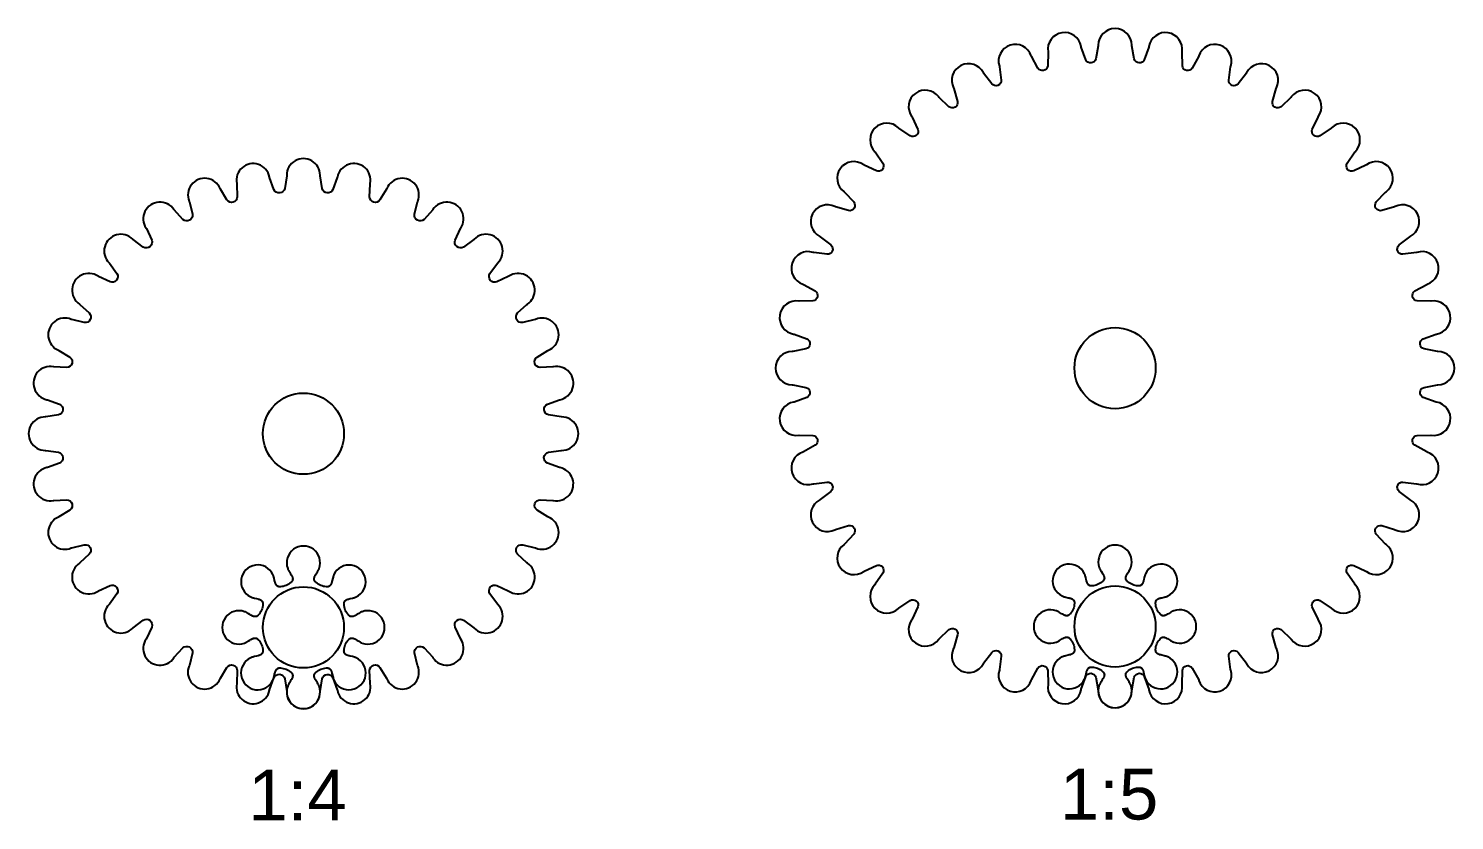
# Model space of a CAD drawing. Extents: x -10 to 1633, y -307 to 264.
# Drawn here: x 200.9 to 341.5, y -5.3 to 72.8 of the extents above; entities that cross this region are included whole.
import ezdxf

# ---------------------------------------------------------------- set-up
doc = ezdxf.new("R2010")
doc.units = 0
doc.layers.add('CNC_FRIENDLY_GEAR_COLLECTI', color=7, linetype='CONTINUOUS')
doc.styles.add('ARIAL_NORMAL', font='txt')

msp = doc.modelspace()

# ---------------------------------------------------------------- linework, layer by layer
at = {"layer": 'CNC_FRIENDLY_GEAR_COLLECTI'}
for points in [[(278.22, 45.96), (276.89, 45.92), (276.84, 45.93, 0.995663), (276.33, 42.67), (276.37, 42.66), (277.63, 42.21, -0.71277), (277.55, 41.22), (276.24, 40.97), (276.19, 40.97, 0.995663), (276.19, 37.67), (276.24, 37.66), (277.55, 37.42, -0.71277), (277.63, 36.43), (276.37, 35.98), (276.33, 35.97, 0.995663), (276.84, 32.71), (276.89, 32.71), (278.22, 32.68, -0.71277), (278.46, 31.71), (277.29, 31.07), (277.24, 31.05, 0.995663), (278.26, 27.91), (278.31, 27.92), (279.63, 28.09, -0.71277), (280.01, 27.17), (278.96, 26.36), (278.91, 26.33, 0.995663), (280.41, 23.39), (280.46, 23.41), (281.74, 23.79, -0.71277), (282.26, 22.94), (281.34, 21.97), (281.3, 21.94, 0.995663), (283.24, 19.27), (283.29, 19.3), (284.49, 19.87, -0.71277), (285.14, 19.11), (284.38, 18.01), (284.35, 17.97, 0.995663), (286.68, 15.64), (286.72, 15.67), (287.82, 16.42, -0.71277), (288.58, 15.78), (288.01, 14.57), (287.98, 14.53, 0.995663), (290.65, 12.59), (290.68, 12.63), (291.65, 13.55, -0.71277), (292.5, 13.02), (292.12, 11.75), (292.11, 11.7, 0.995663), (295.05, 10.2), (295.07, 10.24), (295.88, 11.3, -0.71277), (296.81, 10.92), (296.63, 9.6), (296.62, 9.55, 0.995663), (299.76, 8.53), (299.78, 8.58), (300.42, 9.75, -0.71277), (301.39, 9.51), (301.42, 8.18), (301.42, 8.13, 0.995663), (304.68, 7.61), (304.69, 7.66), (305.14, 8.92, -0.71277), (306.13, 8.84), (306.38, 7.53), (306.38, 7.48, 0.995663), (309.68, 7.48), (309.68, 7.53), (309.93, 8.84, -0.71277), (310.92, 8.92), (311.37, 7.66), (311.38, 7.61, 0.995663), (314.64, 8.13), (314.64, 8.18), (314.67, 9.51, -0.71277), (315.64, 9.75), (316.28, 8.58), (316.3, 8.53, 0.995663), (319.44, 9.55), (319.43, 9.6), (319.25, 10.92, -0.71277), (320.18, 11.3), (320.99, 10.24), (321.01, 10.2, 0.995663), (323.95, 11.7), (323.94, 11.75), (323.56, 13.02, -0.71277), (324.41, 13.55), (325.38, 12.63), (325.41, 12.59, 0.995663), (328.08, 14.53), (328.05, 14.57), (327.48, 15.78, -0.71277), (328.24, 16.42), (329.34, 15.67), (329.38, 15.64, 0.995663), (331.71, 17.97), (331.68, 18.01), (330.92, 19.11, -0.71277), (331.57, 19.87), (332.77, 19.3), (332.82, 19.27, 0.995663), (334.76, 21.94), (334.72, 21.97), (333.8, 22.94, -0.71277), (334.33, 23.79), (335.6, 23.41), (335.65, 23.39, 0.995663), (337.15, 26.33), (337.1, 26.36), (336.05, 27.17, -0.71277), (336.43, 28.09), (337.75, 27.92), (337.8, 27.91, 0.995663), (338.82, 31.05), (338.77, 31.07), (337.6, 31.71, -0.71277), (337.84, 32.68), (339.17, 32.71), (339.22, 32.71, 0.995663), (339.73, 35.97), (339.69, 35.98), (338.43, 36.43, -0.71277), (338.51, 37.42), (339.82, 37.66), (339.87, 37.67, 0.995663), (339.87, 40.97), (339.82, 40.97), (338.51, 41.22, -0.71277), (338.43, 42.21), (339.69, 42.66), (339.73, 42.67, 0.995663), (339.22, 45.93), (339.17, 45.92), (337.84, 45.96, -0.71277), (337.6, 46.93), (338.77, 47.57), (338.82, 47.59, 0.995663), (337.8, 50.73), (337.75, 50.71), (336.43, 50.54, -0.71277), (336.05, 51.46), (337.1, 52.28), (337.15, 52.3, 0.995663), (335.65, 55.24), (335.6, 55.22), (334.33, 54.85, -0.71277), (333.8, 55.7), (334.72, 56.66), (334.76, 56.7, 0.995663), (332.82, 59.37), (332.77, 59.34), (331.57, 58.77, -0.71277), (330.92, 59.53), (331.68, 60.63), (331.71, 60.66, 0.995663), (329.38, 63), (329.34, 62.97), (328.24, 62.21, -0.71277), (327.48, 62.86), (328.05, 64.06), (328.08, 64.11, 0.995663), (325.41, 66.05), (325.38, 66.01), (324.41, 65.09, -0.71277), (323.56, 65.61), (323.94, 66.89), (323.95, 66.94, 0.995663), (321.01, 68.44), (320.99, 68.39), (320.18, 67.34, -0.71277), (319.25, 67.72), (319.43, 69.04), (319.44, 69.09, 0.995663), (316.3, 70.11), (316.28, 70.06), (315.64, 68.89, -0.71277), (314.67, 69.12), (314.64, 70.46), (314.64, 70.51, 0.995663), (311.38, 71.02), (311.37, 70.97), (310.92, 69.72, -0.71277), (309.93, 69.8), (309.68, 71.11), (309.68, 71.16, 0.995663), (306.38, 71.16), (306.38, 71.11), (306.13, 69.8, -0.71277), (305.14, 69.72), (304.69, 70.97), (304.68, 71.02, 0.995663), (301.42, 70.51), (301.42, 70.46), (301.39, 69.12, -0.71277), (300.42, 68.89), (299.78, 70.06), (299.76, 70.11, 0.995663), (296.62, 69.09), (296.63, 69.04), (296.81, 67.72, -0.71277), (295.88, 67.34), (295.07, 68.39), (295.05, 68.44, 0.995663), (292.11, 66.94), (292.12, 66.89), (292.5, 65.61, -0.71277), (291.65, 65.09), (290.68, 66.01), (290.65, 66.05, 0.995663), (287.98, 64.11), (288.01, 64.06), (288.58, 62.86, -0.71277), (287.82, 62.21), (286.72, 62.97), (286.68, 63, 0.995663), (284.35, 60.66), (284.38, 60.63), (285.14, 59.53, -0.71277), (284.49, 58.77), (283.29, 59.34), (283.24, 59.37, 0.995663), (281.3, 56.7), (281.34, 56.66), (282.26, 55.7, -0.71277), (281.74, 54.85), (280.46, 55.22), (280.41, 55.24, 0.995663), (278.91, 52.3), (278.96, 52.28), (280.01, 51.46, -0.71277), (279.63, 50.54), (278.31, 50.71), (278.26, 50.73, 0.995663), (277.24, 47.59), (277.29, 47.57), (278.46, 46.93, -0.71277)], [(205.89, 20.09, 1.000096), (207.73, 17.34), (207.77, 17.37), (208.91, 17.9, -0.731426), (209.59, 17.07), (208.84, 16.06), (208.81, 16.02, 1.000096), (211.14, 13.69), (211.18, 13.72), (212.19, 14.47, -0.731426), (213.02, 13.79), (212.49, 12.65), (212.46, 12.61, 1.000096), (215.21, 10.77), (215.24, 10.81), (216.09, 11.74, -0.731426), (217.03, 11.24), (216.73, 10.02), (216.71, 9.97, 1.000096), (219.76, 8.7), (219.79, 8.75), (220.44, 9.82, -0.731426), (221.46, 9.51), (221.4, 8.26), (221.4, 8.21, 1.000096), (224.63, 7.56), (224.65, 7.62), (225.07, 8.8, -0.731426), (226.14, 8.69), (226.33, 7.45), (226.33, 7.4, 1.000096), (229.63, 7.4), (229.64, 7.45), (229.83, 8.69, -0.731426), (230.89, 8.8), (231.32, 7.62), (231.33, 7.56, 1.000096), (234.57, 8.21), (234.56, 8.26), (234.51, 9.51, -0.731426), (235.53, 9.82), (236.18, 8.75), (236.2, 8.7, 1.000096), (239.25, 9.97), (239.23, 10.02), (238.94, 11.24, -0.731426), (239.88, 11.74), (240.73, 10.81), (240.76, 10.77, 1.000096), (243.5, 12.61), (243.47, 12.65), (242.94, 13.79, -0.731426), (243.77, 14.47), (244.78, 13.72), (244.82, 13.69, 1.000096), (247.16, 16.02), (247.12, 16.06), (246.38, 17.07, -0.731426), (247.06, 17.9), (248.19, 17.37), (248.24, 17.34, 1.000096), (250.07, 20.09), (250.03, 20.12), (249.1, 20.97, -0.731426), (249.61, 21.91), (250.83, 21.61), (250.88, 21.59, 1.000096), (252.14, 24.64), (252.09, 24.67), (251.02, 25.32, -0.731426), (251.33, 26.34), (252.58, 26.28), (252.64, 26.28, 1.000096), (253.28, 29.51), (253.23, 29.53), (252.05, 29.95, -0.731426), (252.15, 31.02), (253.39, 31.21), (253.45, 31.21, 1.000096), (253.45, 34.51), (253.39, 34.52), (252.15, 34.71, -0.731426), (252.05, 35.77), (253.23, 36.2), (253.28, 36.21, 1.000096), (252.64, 39.45), (252.58, 39.44), (251.33, 39.39, -0.731426), (251.02, 40.41), (252.09, 41.06), (252.14, 41.08, 1.000096), (250.88, 44.13), (250.83, 44.11), (249.61, 43.82, -0.731426), (249.1, 44.76), (250.03, 45.6), (250.07, 45.64, 1.000096), (248.24, 48.38), (248.19, 48.35), (247.06, 47.82, -0.731426), (246.38, 48.65), (247.12, 49.66), (247.16, 49.7, 1.000096), (244.82, 52.03), (244.78, 52), (243.77, 51.26, -0.731426), (242.94, 51.94), (243.47, 53.07), (243.5, 53.12, 1.000096), (240.76, 54.95), (240.73, 54.91), (239.88, 53.98, -0.731426), (238.94, 54.49), (239.23, 55.71), (239.25, 55.76, 1.000096), (236.2, 57.02), (236.18, 56.97), (235.53, 55.9, -0.731426), (234.51, 56.21), (234.56, 57.46), (234.57, 57.52, 1.000096), (231.33, 58.16), (231.32, 58.11), (230.89, 56.93, -0.731426), (229.83, 57.03), (229.64, 58.27), (229.63, 58.33, 1.000096), (226.33, 58.33), (226.33, 58.27), (226.14, 57.03, -0.731426), (225.07, 56.93), (224.65, 58.11), (224.63, 58.16, 1.000096), (221.4, 57.52), (221.4, 57.46), (221.46, 56.21, -0.731426), (220.44, 55.9), (219.79, 56.97), (219.76, 57.02, 1.000096), (216.71, 55.76), (216.73, 55.71), (217.03, 54.49, -0.731426), (216.09, 53.98), (215.24, 54.91), (215.21, 54.95, 1.000096), (212.46, 53.12), (212.49, 53.07), (213.02, 51.94, -0.731426), (212.19, 51.26), (211.18, 52), (211.14, 52.03, 1.000096), (208.81, 49.7), (208.84, 49.66), (209.59, 48.65, -0.731426), (208.91, 47.82), (207.77, 48.35), (207.73, 48.38, 1.000096), (205.89, 45.64), (205.94, 45.6), (206.86, 44.76, -0.731426), (206.36, 43.82), (205.14, 44.11), (205.09, 44.13, 1.000096), (203.82, 41.08), (203.87, 41.06), (204.95, 40.41, -0.731426), (204.63, 39.39), (203.38, 39.44), (203.33, 39.45, 1.000096), (202.69, 36.21), (202.74, 36.2), (203.92, 35.77, -0.731426), (203.81, 34.71), (202.57, 34.52), (202.52, 34.51, 1.000096), (202.52, 31.21), (202.57, 31.21), (203.81, 31.02, -0.731426), (203.92, 29.95), (202.74, 29.53), (202.69, 29.51, 1.000096), (203.33, 26.28), (203.38, 26.28), (204.63, 26.34, -0.731426), (204.95, 25.32), (203.87, 24.67), (203.82, 24.64, 1.000096), (205.09, 21.59), (205.14, 21.61), (206.36, 21.91, -0.731426), (206.86, 20.97), (205.94, 20.12)], [(226.43, 7.96, 1.428148), (229.53, 7.96), (229.52, 8), (229.5, 8.04), (229.48, 8.08), (229.46, 8.13), (229.44, 8.17), (229.41, 8.21), (229.36, 8.3), (229.24, 8.49), (229.18, 8.59), (229.15, 8.63), (229.13, 8.68), (229.12, 8.71), (229.11, 8.73), (229.09, 8.76), (229.08, 8.78), (229.08, 8.8), (229.07, 8.83), (229.06, 8.85), (229.06, 8.86), (229.05, 8.87), (229.05, 8.88), (229.05, 8.9), (229.05, 8.91), (229.04, 8.92), (229.04, 8.93), (229.04, 8.94), (229.04, 8.95), (229.04, 8.96), (229.04, 8.97), (229.04, 8.98), (229.04, 9), (229.04, 9.01), (229.04, 9.02), (229.04, 9.03), (229.04, 9.04), (229.04, 9.05), (229.04, 9.06), (229.04, 9.07), (229.04, 9.08), (229.05, 9.09), (229.05, 9.1), (229.05, 9.11), (229.05, 9.12), (229.06, 9.13), (229.06, 9.14), (229.07, 9.15), (229.07, 9.16), (229.07, 9.16), (229.08, 9.17), (229.08, 9.18), (229.09, 9.19), (229.1, 9.2), (229.1, 9.21), (229.11, 9.22), (229.11, 9.23), (229.12, 9.23), (229.13, 9.24), (229.13, 9.25), (229.15, 9.27), (229.16, 9.28), (229.18, 9.3), (229.19, 9.31), (229.21, 9.33, -0.176327), (230.25, 9.76), (230.27, 9.76), (230.3, 9.76), (230.32, 9.76), (230.34, 9.76), (230.36, 9.76), (230.37, 9.76), (230.38, 9.76), (230.39, 9.76), (230.4, 9.75), (230.41, 9.75), (230.42, 9.75), (230.43, 9.75), (230.44, 9.74), (230.45, 9.74), (230.46, 9.74), (230.47, 9.74), (230.48, 9.73), (230.49, 9.73), (230.5, 9.72), (230.51, 9.72), (230.52, 9.72), (230.53, 9.71), (230.54, 9.71), (230.54, 9.7), (230.55, 9.69), (230.56, 9.69), (230.57, 9.68), (230.58, 9.68), (230.59, 9.67), (230.59, 9.66), (230.6, 9.65), (230.61, 9.65), (230.62, 9.64), (230.62, 9.63), (230.63, 9.62), (230.64, 9.61), (230.64, 9.61), (230.65, 9.6), (230.66, 9.59), (230.66, 9.58), (230.67, 9.57), (230.68, 9.56), (230.68, 9.55), (230.69, 9.54), (230.69, 9.53), (230.71, 9.51), (230.72, 9.48), (230.73, 9.46), (230.74, 9.44), (230.75, 9.41), (230.76, 9.39), (230.76, 9.36), (230.78, 9.31), (230.8, 9.25), (230.82, 9.14), (230.87, 8.93), (230.9, 8.83), (230.91, 8.78), (230.92, 8.73), (230.94, 8.69), (230.95, 8.65), (230.97, 8.6), (230.99, 8.56, 1.428148), (233.18, 10.76), (233.14, 10.78), (233.1, 10.79), (233.06, 10.81), (233.01, 10.82), (232.97, 10.84), (232.92, 10.85), (232.82, 10.88), (232.6, 10.92), (232.49, 10.95), (232.44, 10.97), (232.39, 10.98), (232.36, 10.99), (232.34, 11), (232.31, 11.01), (232.29, 11.02), (232.26, 11.03), (232.24, 11.04), (232.22, 11.05), (232.21, 11.06), (232.2, 11.06), (232.19, 11.07), (232.18, 11.07), (232.17, 11.08), (232.16, 11.09), (232.15, 11.09), (232.14, 11.1), (232.13, 11.11), (232.12, 11.12), (232.11, 11.12), (232.11, 11.13), (232.1, 11.14), (232.09, 11.14), (232.08, 11.15), (232.08, 11.16), (232.07, 11.17), (232.06, 11.18), (232.06, 11.18), (232.05, 11.19), (232.05, 11.2), (232.04, 11.21), (232.04, 11.22), (232.03, 11.23), (232.03, 11.24), (232.02, 11.25), (232.02, 11.26), (232.01, 11.26), (232.01, 11.27), (232.01, 11.28), (232, 11.29), (232, 11.3), (232, 11.31), (232, 11.32), (231.99, 11.33), (231.99, 11.34), (231.99, 11.35), (231.99, 11.36), (231.99, 11.38), (231.99, 11.39), (231.99, 11.41), (231.98, 11.43), (231.98, 11.45), (231.99, 11.47), (231.99, 11.49, -0.176327), (232.42, 12.54), (232.43, 12.55), (232.45, 12.57), (232.46, 12.58), (232.48, 12.6), (232.5, 12.61), (232.5, 12.62), (232.51, 12.63), (232.52, 12.63), (232.53, 12.64), (232.54, 12.64), (232.55, 12.65), (232.55, 12.66), (232.56, 12.66), (232.57, 12.67), (232.58, 12.67), (232.59, 12.68), (232.6, 12.68), (232.61, 12.68), (232.62, 12.69), (232.63, 12.69), (232.64, 12.69), (232.65, 12.7), (232.66, 12.7), (232.67, 12.7), (232.68, 12.7), (232.69, 12.71), (232.7, 12.71), (232.71, 12.71), (232.72, 12.71), (232.73, 12.71), (232.74, 12.71), (232.75, 12.71), (232.76, 12.71), (232.77, 12.71), (232.78, 12.71), (232.79, 12.71), (232.8, 12.71), (232.82, 12.7), (232.83, 12.7), (232.84, 12.7), (232.85, 12.7), (232.86, 12.7), (232.87, 12.69), (232.88, 12.69), (232.9, 12.69), (232.92, 12.68), (232.94, 12.67), (232.97, 12.66), (232.99, 12.65), (233.01, 12.64), (233.04, 12.63), (233.06, 12.62), (233.11, 12.59), (233.16, 12.56), (233.26, 12.5), (233.44, 12.39), (233.53, 12.33), (233.58, 12.31), (233.62, 12.29), (233.66, 12.26), (233.7, 12.25), (233.74, 12.23), (233.78, 12.21, 1.428148), (233.78, 15.31), (233.74, 15.3), (233.7, 15.28), (233.66, 15.26), (233.62, 15.24), (233.58, 15.22), (233.53, 15.19), (233.44, 15.14), (233.26, 15.02), (233.16, 14.96), (233.11, 14.94), (233.06, 14.91), (233.04, 14.9), (233.01, 14.89), (232.99, 14.88), (232.97, 14.87), (232.94, 14.86), (232.92, 14.85), (232.9, 14.84), (232.88, 14.84), (232.87, 14.83), (232.86, 14.83), (232.85, 14.83), (232.84, 14.83), (232.83, 14.82), (232.82, 14.82), (232.8, 14.82), (232.79, 14.82), (232.78, 14.82), (232.77, 14.82), (232.76, 14.82), (232.75, 14.82), (232.74, 14.82), (232.73, 14.82), (232.72, 14.82), (232.71, 14.82), (232.7, 14.82), (232.69, 14.82), (232.68, 14.82), (232.67, 14.82), (232.66, 14.83), (232.65, 14.83), (232.64, 14.83), (232.63, 14.84), (232.62, 14.84), (232.61, 14.84), (232.6, 14.85), (232.59, 14.85), (232.58, 14.86), (232.57, 14.86), (232.56, 14.87), (232.55, 14.87), (232.55, 14.88), (232.54, 14.88), (232.53, 14.89), (232.52, 14.89), (232.51, 14.9), (232.5, 14.91), (232.5, 14.91), (232.48, 14.93), (232.46, 14.94), (232.45, 14.96), (232.43, 14.97), (232.42, 14.99, -0.176327), (231.99, 16.03), (231.99, 16.05), (231.98, 16.08), (231.98, 16.1), (231.99, 16.12), (231.99, 16.14), (231.99, 16.15), (231.99, 16.16), (231.99, 16.17), (231.99, 16.18), (231.99, 16.19), (232, 16.2), (232, 16.21), (232, 16.22), (232, 16.23), (232.01, 16.24), (232.01, 16.25), (232.01, 16.26), (232.02, 16.27), (232.02, 16.28), (232.03, 16.29), (232.03, 16.3), (232.04, 16.31), (232.04, 16.32), (232.05, 16.33), (232.05, 16.33), (232.06, 16.34), (232.06, 16.35), (232.07, 16.36), (232.08, 16.37), (232.08, 16.37), (232.09, 16.38), (232.1, 16.39), (232.11, 16.4), (232.11, 16.4), (232.12, 16.41), (232.13, 16.42), (232.14, 16.43), (232.15, 16.43), (232.16, 16.44), (232.17, 16.45), (232.18, 16.45), (232.19, 16.46), (232.2, 16.46), (232.21, 16.47), (232.22, 16.48), (232.24, 16.49), (232.26, 16.5), (232.29, 16.51), (232.31, 16.52), (232.34, 16.53), (232.36, 16.54), (232.39, 16.55), (232.44, 16.56), (232.49, 16.58), (232.6, 16.6), (232.82, 16.65), (232.92, 16.68), (232.97, 16.69), (233.01, 16.7), (233.06, 16.72), (233.1, 16.73), (233.14, 16.75), (233.18, 16.77, 1.428148), (230.99, 18.96), (230.97, 18.92), (230.95, 18.88), (230.94, 18.84), (230.92, 18.79), (230.91, 18.75), (230.9, 18.7), (230.87, 18.6), (230.82, 18.38), (230.8, 18.27), (230.78, 18.22), (230.76, 18.17), (230.76, 18.14), (230.75, 18.12), (230.74, 18.09), (230.73, 18.07), (230.72, 18.04), (230.71, 18.02), (230.69, 18), (230.69, 17.99), (230.68, 17.98), (230.68, 17.97), (230.67, 17.96), (230.66, 17.95), (230.66, 17.94), (230.65, 17.93), (230.64, 17.92), (230.64, 17.91), (230.63, 17.9), (230.62, 17.9), (230.62, 17.89), (230.61, 17.88), (230.6, 17.87), (230.59, 17.86), (230.59, 17.86), (230.58, 17.85), (230.57, 17.84), (230.56, 17.84), (230.55, 17.83), (230.54, 17.83), (230.54, 17.82), (230.53, 17.82), (230.52, 17.81), (230.51, 17.81), (230.5, 17.8), (230.49, 17.8), (230.48, 17.79), (230.47, 17.79), (230.46, 17.79), (230.45, 17.78), (230.44, 17.78), (230.43, 17.78), (230.42, 17.78), (230.41, 17.77), (230.4, 17.77), (230.39, 17.77), (230.38, 17.77), (230.37, 17.77), (230.36, 17.77), (230.34, 17.77), (230.32, 17.77), (230.3, 17.77), (230.27, 17.77), (230.25, 17.77, -0.176327), (229.21, 18.2), (229.19, 18.21), (229.18, 18.23), (229.16, 18.24), (229.15, 18.26), (229.13, 18.28), (229.13, 18.28), (229.12, 18.29), (229.11, 18.3), (229.11, 18.31), (229.1, 18.32), (229.1, 18.33), (229.09, 18.34), (229.08, 18.34), (229.08, 18.35), (229.07, 18.36), (229.07, 18.37), (229.07, 18.38), (229.06, 18.39), (229.06, 18.4), (229.05, 18.41), (229.05, 18.42), (229.05, 18.43), (229.05, 18.44), (229.04, 18.45), (229.04, 18.46), (229.04, 18.47), (229.04, 18.48), (229.04, 18.49), (229.04, 18.5), (229.04, 18.51), (229.04, 18.52), (229.04, 18.53), (229.04, 18.54), (229.04, 18.55), (229.04, 18.56), (229.04, 18.57), (229.04, 18.59), (229.04, 18.6), (229.04, 18.61), (229.05, 18.62), (229.05, 18.63), (229.05, 18.64), (229.05, 18.65), (229.06, 18.67), (229.06, 18.68), (229.07, 18.7), (229.08, 18.72), (229.08, 18.75), (229.09, 18.77), (229.11, 18.8), (229.12, 18.82), (229.13, 18.84), (229.15, 18.89), (229.18, 18.94), (229.24, 19.04), (229.36, 19.23), (229.41, 19.31), (229.44, 19.36), (229.46, 19.4), (229.48, 19.44), (229.5, 19.48), (229.52, 19.52), (229.53, 19.57, 1.428148), (226.43, 19.57), (226.45, 19.52), (226.46, 19.48), (226.48, 19.44), (226.5, 19.4), (226.53, 19.36), (226.55, 19.31), (226.6, 19.23), (226.72, 19.04), (226.78, 18.94), (226.81, 18.89), (226.84, 18.84), (226.85, 18.82), (226.86, 18.8), (226.87, 18.77), (226.88, 18.75), (226.89, 18.72), (226.9, 18.7), (226.9, 18.68), (226.91, 18.67), (226.91, 18.65), (226.91, 18.64), (226.92, 18.63), (226.92, 18.62), (226.92, 18.61), (226.92, 18.6), (226.93, 18.59), (226.93, 18.57), (226.93, 18.56), (226.93, 18.55), (226.93, 18.54), (226.93, 18.53), (226.93, 18.52), (226.93, 18.51), (226.93, 18.5), (226.93, 18.49), (226.93, 18.48), (226.92, 18.47), (226.92, 18.46), (226.92, 18.45), (226.92, 18.44), (226.92, 18.43), (226.91, 18.42), (226.91, 18.41), (226.91, 18.4), (226.9, 18.39), (226.9, 18.38), (226.89, 18.37), (226.89, 18.36), (226.89, 18.35), (226.88, 18.34), (226.88, 18.34), (226.87, 18.33), (226.86, 18.32), (226.86, 18.31), (226.85, 18.3), (226.85, 18.29), (226.84, 18.28), (226.83, 18.28), (226.82, 18.26), (226.8, 18.24), (226.79, 18.23), (226.77, 18.21), (226.76, 18.2, -0.176327), (225.71, 17.77), (225.69, 17.77), (225.67, 17.77), (225.65, 17.77), (225.63, 17.77), (225.6, 17.77), (225.59, 17.77), (225.58, 17.77), (225.57, 17.77), (225.56, 17.77), (225.55, 17.77), (225.54, 17.78), (225.53, 17.78), (225.52, 17.78), (225.51, 17.78), (225.5, 17.79), (225.49, 17.79), (225.48, 17.79), (225.47, 17.8), (225.46, 17.8), (225.46, 17.81), (225.45, 17.81), (225.44, 17.82), (225.43, 17.82), (225.42, 17.83), (225.41, 17.83), (225.4, 17.84), (225.4, 17.84), (225.39, 17.85), (225.38, 17.86), (225.37, 17.86), (225.36, 17.87), (225.36, 17.88), (225.35, 17.89), (225.34, 17.9), (225.33, 17.9), (225.33, 17.91), (225.32, 17.92), (225.31, 17.93), (225.31, 17.94), (225.3, 17.95), (225.29, 17.96), (225.29, 17.97), (225.28, 17.98), (225.28, 17.99), (225.27, 18), (225.26, 18.02), (225.25, 18.04), (225.24, 18.07), (225.23, 18.09), (225.22, 18.12), (225.21, 18.14), (225.2, 18.17), (225.18, 18.22), (225.17, 18.27), (225.14, 18.38), (225.09, 18.6), (225.07, 18.7), (225.06, 18.75), (225.04, 18.79), (225.03, 18.84), (225.01, 18.88), (224.99, 18.92), (224.98, 18.96, 1.428148), (222.78, 16.77), (222.82, 16.75), (222.86, 16.73), (222.91, 16.72), (222.95, 16.7), (223, 16.69), (223.05, 16.68), (223.15, 16.65), (223.36, 16.6), (223.47, 16.58), (223.53, 16.56), (223.58, 16.55), (223.6, 16.54), (223.63, 16.53), (223.65, 16.52), (223.68, 16.51), (223.7, 16.5), (223.72, 16.49), (223.75, 16.48), (223.76, 16.47), (223.77, 16.46), (223.78, 16.46), (223.79, 16.45), (223.8, 16.45), (223.81, 16.44), (223.82, 16.43), (223.82, 16.43), (223.83, 16.42), (223.84, 16.41), (223.85, 16.4), (223.86, 16.4), (223.87, 16.39), (223.87, 16.38), (223.88, 16.37), (223.89, 16.37), (223.89, 16.36), (223.9, 16.35), (223.91, 16.34), (223.91, 16.33), (223.92, 16.33), (223.92, 16.32), (223.93, 16.31), (223.93, 16.3), (223.94, 16.29), (223.94, 16.28), (223.95, 16.27), (223.95, 16.26), (223.95, 16.25), (223.96, 16.24), (223.96, 16.23), (223.96, 16.22), (223.97, 16.21), (223.97, 16.2), (223.97, 16.19), (223.97, 16.18), (223.97, 16.17), (223.98, 16.16), (223.98, 16.15), (223.98, 16.14), (223.98, 16.12), (223.98, 16.1), (223.98, 16.08), (223.98, 16.05), (223.98, 16.03, -0.176327), (223.55, 14.99), (223.53, 14.97), (223.52, 14.96), (223.5, 14.94), (223.49, 14.93), (223.47, 14.91), (223.46, 14.91), (223.45, 14.9), (223.44, 14.89), (223.44, 14.89), (223.43, 14.88), (223.42, 14.88), (223.41, 14.87), (223.4, 14.87), (223.39, 14.86), (223.38, 14.86), (223.37, 14.85), (223.37, 14.85), (223.36, 14.84), (223.35, 14.84), (223.34, 14.84), (223.33, 14.83), (223.32, 14.83), (223.31, 14.83), (223.3, 14.82), (223.29, 14.82), (223.28, 14.82), (223.27, 14.82), (223.26, 14.82), (223.25, 14.82), (223.24, 14.82), (223.23, 14.82), (223.21, 14.82), (223.2, 14.82), (223.19, 14.82), (223.18, 14.82), (223.17, 14.82), (223.16, 14.82), (223.15, 14.82), (223.14, 14.82), (223.13, 14.83), (223.12, 14.83), (223.1, 14.83), (223.09, 14.83), (223.08, 14.84), (223.07, 14.84), (223.05, 14.85), (223.02, 14.86), (223, 14.87), (222.97, 14.88), (222.95, 14.89), (222.93, 14.9), (222.9, 14.91), (222.85, 14.94), (222.8, 14.96), (222.71, 15.02), (222.52, 15.14), (222.43, 15.19), (222.39, 15.22), (222.35, 15.24), (222.3, 15.26), (222.26, 15.28), (222.22, 15.3), (222.18, 15.31, 1.428148), (222.18, 12.21), (222.22, 12.23), (222.26, 12.25), (222.3, 12.26), (222.35, 12.29), (222.39, 12.31), (222.43, 12.33), (222.52, 12.39), (222.71, 12.5), (222.8, 12.56), (222.85, 12.59), (222.9, 12.62), (222.93, 12.63), (222.95, 12.64), (222.97, 12.65), (223, 12.66), (223.02, 12.67), (223.05, 12.68), (223.07, 12.69), (223.08, 12.69), (223.09, 12.69), (223.1, 12.7), (223.12, 12.7), (223.13, 12.7), (223.14, 12.7), (223.15, 12.7), (223.16, 12.71), (223.17, 12.71), (223.18, 12.71), (223.19, 12.71), (223.2, 12.71), (223.21, 12.71), (223.23, 12.71), (223.24, 12.71), (223.25, 12.71), (223.26, 12.71), (223.27, 12.71), (223.28, 12.71), (223.29, 12.7), (223.3, 12.7), (223.31, 12.7), (223.32, 12.7), (223.33, 12.69), (223.34, 12.69), (223.35, 12.69), (223.36, 12.68), (223.37, 12.68), (223.37, 12.68), (223.38, 12.67), (223.39, 12.67), (223.4, 12.66), (223.41, 12.66), (223.42, 12.65), (223.43, 12.64), (223.44, 12.64), (223.44, 12.63), (223.45, 12.63), (223.46, 12.62), (223.47, 12.61), (223.49, 12.6), (223.5, 12.58), (223.52, 12.57), (223.53, 12.55), (223.55, 12.54, -0.176327), (223.98, 11.49), (223.98, 11.47), (223.98, 11.45), (223.98, 11.43), (223.98, 11.41), (223.98, 11.39), (223.98, 11.38), (223.98, 11.36), (223.97, 11.35), (223.97, 11.34), (223.97, 11.33), (223.97, 11.32), (223.97, 11.31), (223.96, 11.3), (223.96, 11.29), (223.96, 11.28), (223.95, 11.27), (223.95, 11.26), (223.95, 11.26), (223.94, 11.25), (223.94, 11.24), (223.93, 11.23), (223.93, 11.22), (223.92, 11.21), (223.92, 11.2), (223.91, 11.19), (223.91, 11.18), (223.9, 11.18), (223.89, 11.17), (223.89, 11.16), (223.88, 11.15), (223.87, 11.14), (223.87, 11.14), (223.86, 11.13), (223.85, 11.12), (223.84, 11.12), (223.83, 11.11), (223.82, 11.1), (223.82, 11.09), (223.81, 11.09), (223.8, 11.08), (223.79, 11.07), (223.78, 11.07), (223.77, 11.06), (223.76, 11.06), (223.75, 11.05), (223.72, 11.04), (223.7, 11.03), (223.68, 11.02), (223.65, 11.01), (223.63, 11), (223.6, 10.99), (223.58, 10.98), (223.53, 10.97), (223.47, 10.95), (223.36, 10.92), (223.15, 10.88), (223.05, 10.85), (223, 10.84), (222.95, 10.82), (222.91, 10.81), (222.86, 10.79), (222.82, 10.78), (222.78, 10.76, 1.428148), (224.98, 8.56), (224.99, 8.6), (225.01, 8.65), (225.03, 8.69), (225.04, 8.73), (225.06, 8.78), (225.07, 8.83), (225.09, 8.93), (225.14, 9.14), (225.17, 9.25), (225.18, 9.31), (225.2, 9.36), (225.21, 9.39), (225.22, 9.41), (225.23, 9.44), (225.24, 9.46), (225.25, 9.48), (225.26, 9.51), (225.27, 9.53), (225.28, 9.54), (225.28, 9.55), (225.29, 9.56), (225.29, 9.57), (225.3, 9.58), (225.31, 9.59), (225.31, 9.6), (225.32, 9.61), (225.33, 9.61), (225.33, 9.62), (225.34, 9.63), (225.35, 9.64), (225.36, 9.65), (225.36, 9.65), (225.37, 9.66), (225.38, 9.67), (225.39, 9.68), (225.4, 9.68), (225.4, 9.69), (225.41, 9.69), (225.42, 9.7), (225.43, 9.71), (225.44, 9.71), (225.45, 9.72), (225.46, 9.72), (225.46, 9.72), (225.47, 9.73), (225.48, 9.73), (225.49, 9.74), (225.5, 9.74), (225.51, 9.74), (225.52, 9.74), (225.53, 9.75), (225.54, 9.75), (225.55, 9.75), (225.56, 9.75), (225.57, 9.76), (225.58, 9.76), (225.59, 9.76), (225.6, 9.76), (225.63, 9.76), (225.65, 9.76), (225.67, 9.76), (225.69, 9.76), (225.71, 9.76, -0.176327), (226.76, 9.33), (226.77, 9.31), (226.79, 9.3), (226.8, 9.28), (226.82, 9.27), (226.83, 9.25), (226.84, 9.24), (226.85, 9.23), (226.85, 9.23), (226.86, 9.22), (226.86, 9.21), (226.87, 9.2), (226.88, 9.19), (226.88, 9.18), (226.89, 9.17), (226.89, 9.16), (226.89, 9.16), (226.9, 9.15), (226.9, 9.14), (226.91, 9.13), (226.91, 9.12), (226.91, 9.11), (226.92, 9.1), (226.92, 9.09), (226.92, 9.08), (226.92, 9.07), (226.92, 9.06), (226.93, 9.05), (226.93, 9.04), (226.93, 9.03), (226.93, 9.02), (226.93, 9.01), (226.93, 9), (226.93, 8.98), (226.93, 8.97), (226.93, 8.96), (226.93, 8.95), (226.93, 8.94), (226.92, 8.93), (226.92, 8.92), (226.92, 8.91), (226.92, 8.9), (226.91, 8.88), (226.91, 8.87), (226.91, 8.86), (226.9, 8.85), (226.9, 8.83), (226.89, 8.8), (226.88, 8.78), (226.87, 8.76), (226.86, 8.73), (226.85, 8.71), (226.84, 8.68), (226.81, 8.63), (226.78, 8.59), (226.72, 8.49), (226.6, 8.3), (226.55, 8.21), (226.53, 8.17), (226.5, 8.13), (226.48, 8.08), (226.46, 8.04), (226.45, 8)], [(306.48, 8.05, 1.428148), (309.58, 8.05), (309.56, 8.09), (309.55, 8.13), (309.53, 8.18), (309.51, 8.22), (309.49, 8.26), (309.46, 8.3), (309.41, 8.39), (309.29, 8.58), (309.23, 8.68), (309.2, 8.72), (309.18, 8.77), (309.16, 8.8), (309.15, 8.82), (309.14, 8.85), (309.13, 8.87), (309.12, 8.89), (309.12, 8.92), (309.11, 8.94), (309.1, 8.95), (309.1, 8.96), (309.1, 8.97), (309.1, 8.99), (309.09, 9), (309.09, 9.01), (309.09, 9.02), (309.09, 9.03), (309.09, 9.04), (309.08, 9.05), (309.08, 9.06), (309.08, 9.08), (309.08, 9.09), (309.08, 9.1), (309.08, 9.11), (309.08, 9.12), (309.09, 9.13), (309.09, 9.14), (309.09, 9.15), (309.09, 9.16), (309.09, 9.17), (309.09, 9.18), (309.1, 9.19), (309.1, 9.2), (309.1, 9.21), (309.11, 9.22), (309.11, 9.23), (309.11, 9.24), (309.12, 9.25), (309.12, 9.25), (309.13, 9.26), (309.13, 9.27), (309.14, 9.28), (309.14, 9.29), (309.15, 9.3), (309.15, 9.31), (309.16, 9.32), (309.17, 9.32), (309.17, 9.33), (309.18, 9.34), (309.19, 9.36), (309.21, 9.37), (309.22, 9.39), (309.24, 9.4), (309.26, 9.42, -0.176327), (310.3, 9.85), (310.32, 9.85), (310.34, 9.85), (310.36, 9.85), (310.39, 9.85), (310.41, 9.85), (310.42, 9.85), (310.43, 9.85), (310.44, 9.85), (310.45, 9.84), (310.46, 9.84), (310.47, 9.84), (310.48, 9.84), (310.49, 9.84), (310.5, 9.83), (310.51, 9.83), (310.52, 9.83), (310.53, 9.82), (310.54, 9.82), (310.55, 9.81), (310.56, 9.81), (310.57, 9.81), (310.57, 9.8), (310.58, 9.8), (310.59, 9.79), (310.6, 9.78), (310.61, 9.78), (310.62, 9.77), (310.63, 9.77), (310.63, 9.76), (310.64, 9.75), (310.65, 9.75), (310.66, 9.74), (310.66, 9.73), (310.67, 9.72), (310.68, 9.71), (310.69, 9.7), (310.69, 9.7), (310.7, 9.69), (310.71, 9.68), (310.71, 9.67), (310.72, 9.66), (310.72, 9.65), (310.73, 9.64), (310.74, 9.63), (310.74, 9.62), (310.75, 9.6), (310.76, 9.57), (310.78, 9.55), (310.78, 9.53), (310.79, 9.5), (310.8, 9.48), (310.81, 9.45), (310.83, 9.4), (310.84, 9.34), (310.87, 9.23), (310.92, 9.02), (310.94, 8.92), (310.96, 8.87), (310.97, 8.82), (310.99, 8.78), (311, 8.74), (311.02, 8.69), (311.04, 8.65, 1.428148), (313.23, 10.85), (313.19, 10.87), (313.15, 10.88), (313.11, 10.9), (313.06, 10.91), (313.02, 10.93), (312.97, 10.94), (312.87, 10.97), (312.65, 11.01), (312.54, 11.04), (312.49, 11.06), (312.43, 11.07), (312.41, 11.08), (312.38, 11.09), (312.36, 11.1), (312.33, 11.11), (312.31, 11.12), (312.29, 11.13), (312.27, 11.14), (312.26, 11.15), (312.25, 11.15), (312.24, 11.16), (312.23, 11.17), (312.22, 11.17), (312.21, 11.18), (312.2, 11.18), (312.19, 11.19), (312.18, 11.2), (312.17, 11.21), (312.16, 11.21), (312.15, 11.22), (312.15, 11.23), (312.14, 11.23), (312.13, 11.24), (312.12, 11.25), (312.12, 11.26), (312.11, 11.27), (312.1, 11.27), (312.1, 11.28), (312.09, 11.29), (312.09, 11.3), (312.08, 11.31), (312.08, 11.32), (312.07, 11.33), (312.07, 11.34), (312.06, 11.35), (312.06, 11.35), (312.06, 11.36), (312.05, 11.37), (312.05, 11.38), (312.05, 11.39), (312.05, 11.4), (312.04, 11.41), (312.04, 11.42), (312.04, 11.43), (312.04, 11.44), (312.04, 11.46), (312.04, 11.47), (312.03, 11.48), (312.03, 11.5), (312.03, 11.52), (312.03, 11.54), (312.03, 11.56), (312.03, 11.58, -0.176327), (312.47, 12.63), (312.48, 12.64), (312.5, 12.66), (312.51, 12.67), (312.53, 12.69), (312.54, 12.7), (312.55, 12.71), (312.56, 12.72), (312.57, 12.72), (312.58, 12.73), (312.58, 12.74), (312.59, 12.74), (312.6, 12.75), (312.61, 12.75), (312.62, 12.76), (312.63, 12.76), (312.64, 12.77), (312.65, 12.77), (312.66, 12.77), (312.67, 12.78), (312.68, 12.78), (312.69, 12.78), (312.7, 12.79), (312.7, 12.79), (312.71, 12.79), (312.72, 12.79), (312.74, 12.8), (312.75, 12.8), (312.76, 12.8), (312.77, 12.8), (312.78, 12.8), (312.79, 12.8), (312.8, 12.8), (312.81, 12.8), (312.82, 12.8), (312.83, 12.8), (312.84, 12.8), (312.85, 12.8), (312.86, 12.79), (312.87, 12.79), (312.89, 12.79), (312.9, 12.79), (312.91, 12.79), (312.92, 12.78), (312.93, 12.78), (312.94, 12.78), (312.97, 12.77), (312.99, 12.76), (313.01, 12.75), (313.04, 12.74), (313.06, 12.73), (313.09, 12.72), (313.11, 12.71), (313.16, 12.68), (313.21, 12.65), (313.31, 12.59), (313.49, 12.48), (313.58, 12.42), (313.62, 12.4), (313.67, 12.38), (313.71, 12.35), (313.75, 12.34), (313.79, 12.32), (313.83, 12.3, 1.428148), (313.83, 15.4), (313.79, 15.39), (313.75, 15.37), (313.71, 15.35), (313.67, 15.33), (313.62, 15.31), (313.58, 15.29), (313.49, 15.23), (313.31, 15.11), (313.21, 15.05), (313.16, 15.03), (313.11, 15), (313.09, 14.99), (313.06, 14.98), (313.04, 14.97), (313.01, 14.96), (312.99, 14.95), (312.97, 14.94), (312.94, 14.93), (312.93, 14.93), (312.92, 14.92), (312.91, 14.92), (312.9, 14.92), (312.89, 14.92), (312.87, 14.91), (312.86, 14.91), (312.85, 14.91), (312.84, 14.91), (312.83, 14.91), (312.82, 14.91), (312.81, 14.91), (312.8, 14.91), (312.79, 14.91), (312.78, 14.91), (312.77, 14.91), (312.76, 14.91), (312.75, 14.91), (312.74, 14.91), (312.72, 14.91), (312.71, 14.92), (312.7, 14.92), (312.7, 14.92), (312.69, 14.92), (312.68, 14.93), (312.67, 14.93), (312.66, 14.93), (312.65, 14.94), (312.64, 14.94), (312.63, 14.95), (312.62, 14.95), (312.61, 14.96), (312.6, 14.96), (312.59, 14.97), (312.58, 14.97), (312.58, 14.98), (312.57, 14.98), (312.56, 14.99), (312.55, 15), (312.54, 15), (312.53, 15.02), (312.51, 15.03), (312.5, 15.05), (312.48, 15.06), (312.47, 15.08, -0.176327), (312.03, 16.12), (312.03, 16.14), (312.03, 16.17), (312.03, 16.19), (312.03, 16.21), (312.03, 16.23), (312.04, 16.24), (312.04, 16.25), (312.04, 16.26), (312.04, 16.27), (312.04, 16.28), (312.04, 16.29), (312.05, 16.3), (312.05, 16.31), (312.05, 16.32), (312.05, 16.33), (312.06, 16.34), (312.06, 16.35), (312.06, 16.36), (312.07, 16.37), (312.07, 16.38), (312.08, 16.39), (312.08, 16.4), (312.09, 16.41), (312.09, 16.42), (312.1, 16.42), (312.1, 16.43), (312.11, 16.44), (312.12, 16.45), (312.12, 16.46), (312.13, 16.46), (312.14, 16.47), (312.15, 16.48), (312.15, 16.49), (312.16, 16.49), (312.17, 16.5), (312.18, 16.51), (312.19, 16.52), (312.2, 16.52), (312.21, 16.53), (312.22, 16.54), (312.23, 16.54), (312.24, 16.55), (312.25, 16.55), (312.26, 16.56), (312.27, 16.57), (312.29, 16.58), (312.31, 16.59), (312.33, 16.6), (312.36, 16.61), (312.38, 16.62), (312.41, 16.63), (312.43, 16.64), (312.49, 16.65), (312.54, 16.67), (312.65, 16.69), (312.87, 16.74), (312.97, 16.77), (313.02, 16.78), (313.06, 16.79), (313.11, 16.81), (313.15, 16.82), (313.19, 16.84), (313.23, 16.86, 1.428148), (311.04, 19.05), (311.02, 19.01), (311, 18.97), (310.99, 18.93), (310.97, 18.88), (310.96, 18.84), (310.94, 18.79), (310.92, 18.69), (310.87, 18.47), (310.84, 18.36), (310.83, 18.31), (310.81, 18.26), (310.8, 18.23), (310.79, 18.21), (310.78, 18.18), (310.78, 18.16), (310.76, 18.13), (310.75, 18.11), (310.74, 18.09), (310.74, 18.08), (310.73, 18.07), (310.72, 18.06), (310.72, 18.05), (310.71, 18.04), (310.71, 18.03), (310.7, 18.02), (310.69, 18.01), (310.69, 18), (310.68, 17.99), (310.67, 17.99), (310.66, 17.98), (310.66, 17.97), (310.65, 17.96), (310.64, 17.95), (310.63, 17.95), (310.63, 17.94), (310.62, 17.93), (310.61, 17.93), (310.6, 17.92), (310.59, 17.92), (310.58, 17.91), (310.57, 17.91), (310.57, 17.9), (310.56, 17.9), (310.55, 17.89), (310.54, 17.89), (310.53, 17.88), (310.52, 17.88), (310.51, 17.88), (310.5, 17.87), (310.49, 17.87), (310.48, 17.87), (310.47, 17.87), (310.46, 17.87), (310.45, 17.86), (310.44, 17.86), (310.43, 17.86), (310.42, 17.86), (310.41, 17.86), (310.39, 17.86), (310.36, 17.86), (310.34, 17.86), (310.32, 17.86), (310.3, 17.86, -0.176327), (309.26, 18.29), (309.24, 18.3), (309.22, 18.32), (309.21, 18.33), (309.19, 18.35), (309.18, 18.37), (309.17, 18.37), (309.17, 18.38), (309.16, 18.39), (309.15, 18.4), (309.15, 18.41), (309.14, 18.42), (309.14, 18.43), (309.13, 18.43), (309.13, 18.44), (309.12, 18.45), (309.12, 18.46), (309.11, 18.47), (309.11, 18.48), (309.11, 18.49), (309.1, 18.5), (309.1, 18.51), (309.1, 18.52), (309.09, 18.53), (309.09, 18.54), (309.09, 18.55), (309.09, 18.56), (309.09, 18.57), (309.09, 18.58), (309.08, 18.59), (309.08, 18.6), (309.08, 18.61), (309.08, 18.62), (309.08, 18.63), (309.08, 18.64), (309.08, 18.65), (309.09, 18.66), (309.09, 18.68), (309.09, 18.69), (309.09, 18.7), (309.09, 18.71), (309.1, 18.72), (309.1, 18.73), (309.1, 18.74), (309.1, 18.76), (309.11, 18.77), (309.12, 18.79), (309.12, 18.81), (309.13, 18.84), (309.14, 18.86), (309.15, 18.89), (309.16, 18.91), (309.18, 18.93), (309.2, 18.98), (309.23, 19.03), (309.29, 19.13), (309.41, 19.32), (309.46, 19.4), (309.49, 19.45), (309.51, 19.49), (309.53, 19.53), (309.55, 19.57), (309.56, 19.61), (309.58, 19.66, 1.428148), (306.48, 19.66), (306.5, 19.61), (306.51, 19.57), (306.53, 19.53), (306.55, 19.49), (306.57, 19.45), (306.6, 19.4), (306.65, 19.32), (306.77, 19.13), (306.83, 19.03), (306.86, 18.98), (306.88, 18.93), (306.9, 18.91), (306.91, 18.89), (306.92, 18.86), (306.93, 18.84), (306.94, 18.81), (306.95, 18.79), (306.95, 18.77), (306.96, 18.76), (306.96, 18.74), (306.96, 18.73), (306.96, 18.72), (306.97, 18.71), (306.97, 18.7), (306.97, 18.69), (306.97, 18.68), (306.97, 18.66), (306.98, 18.65), (306.98, 18.64), (306.98, 18.63), (306.98, 18.62), (306.98, 18.61), (306.98, 18.6), (306.98, 18.59), (306.98, 18.58), (306.97, 18.57), (306.97, 18.56), (306.97, 18.55), (306.97, 18.54), (306.97, 18.53), (306.96, 18.52), (306.96, 18.51), (306.96, 18.5), (306.95, 18.49), (306.95, 18.48), (306.95, 18.47), (306.94, 18.46), (306.94, 18.45), (306.93, 18.44), (306.93, 18.43), (306.92, 18.43), (306.92, 18.42), (306.91, 18.41), (306.91, 18.4), (306.9, 18.39), (306.89, 18.38), (306.89, 18.37), (306.88, 18.37), (306.87, 18.35), (306.85, 18.33), (306.84, 18.32), (306.82, 18.3), (306.8, 18.29, -0.176327), (305.76, 17.86), (305.74, 17.86), (305.72, 17.86), (305.7, 17.86), (305.67, 17.86), (305.65, 17.86), (305.64, 17.86), (305.63, 17.86), (305.62, 17.86), (305.61, 17.86), (305.6, 17.87), (305.59, 17.87), (305.58, 17.87), (305.57, 17.87), (305.56, 17.87), (305.55, 17.88), (305.54, 17.88), (305.53, 17.88), (305.52, 17.89), (305.51, 17.89), (305.5, 17.9), (305.49, 17.9), (305.49, 17.91), (305.48, 17.91), (305.47, 17.92), (305.46, 17.92), (305.45, 17.93), (305.44, 17.93), (305.43, 17.94), (305.43, 17.95), (305.42, 17.95), (305.41, 17.96), (305.4, 17.97), (305.4, 17.98), (305.39, 17.99), (305.38, 17.99), (305.37, 18), (305.37, 18.01), (305.36, 18.02), (305.35, 18.03), (305.35, 18.04), (305.34, 18.05), (305.34, 18.06), (305.33, 18.07), (305.32, 18.08), (305.32, 18.09), (305.31, 18.11), (305.3, 18.13), (305.29, 18.16), (305.28, 18.18), (305.27, 18.21), (305.26, 18.23), (305.25, 18.26), (305.23, 18.31), (305.22, 18.36), (305.19, 18.47), (305.14, 18.69), (305.12, 18.79), (305.1, 18.84), (305.09, 18.88), (305.07, 18.93), (305.06, 18.97), (305.04, 19.01), (305.02, 19.05, 1.428148), (302.83, 16.86), (302.87, 16.84), (302.91, 16.82), (302.95, 16.81), (303, 16.79), (303.05, 16.78), (303.09, 16.77), (303.19, 16.74), (303.41, 16.69), (303.52, 16.67), (303.57, 16.65), (303.63, 16.64), (303.65, 16.63), (303.68, 16.62), (303.7, 16.61), (303.73, 16.6), (303.75, 16.59), (303.77, 16.58), (303.79, 16.57), (303.8, 16.56), (303.81, 16.55), (303.83, 16.55), (303.83, 16.54), (303.84, 16.54), (303.85, 16.53), (303.86, 16.52), (303.87, 16.52), (303.88, 16.51), (303.89, 16.5), (303.9, 16.49), (303.91, 16.49), (303.91, 16.48), (303.92, 16.47), (303.93, 16.46), (303.94, 16.46), (303.94, 16.45), (303.95, 16.44), (303.96, 16.43), (303.96, 16.42), (303.97, 16.42), (303.97, 16.41), (303.98, 16.4), (303.98, 16.39), (303.99, 16.38), (303.99, 16.37), (304, 16.36), (304, 16.35), (304, 16.34), (304.01, 16.33), (304.01, 16.32), (304.01, 16.31), (304.01, 16.3), (304.02, 16.29), (304.02, 16.28), (304.02, 16.27), (304.02, 16.26), (304.02, 16.25), (304.02, 16.24), (304.03, 16.23), (304.03, 16.21), (304.03, 16.19), (304.03, 16.17), (304.03, 16.14), (304.03, 16.12, -0.176327), (303.59, 15.08), (303.58, 15.06), (303.56, 15.05), (303.55, 15.03), (303.53, 15.02), (303.52, 15), (303.51, 15), (303.5, 14.99), (303.49, 14.98), (303.48, 14.98), (303.48, 14.97), (303.47, 14.97), (303.46, 14.96), (303.45, 14.96), (303.44, 14.95), (303.43, 14.95), (303.42, 14.94), (303.41, 14.94), (303.4, 14.93), (303.39, 14.93), (303.38, 14.93), (303.37, 14.92), (303.37, 14.92), (303.36, 14.92), (303.35, 14.92), (303.34, 14.91), (303.33, 14.91), (303.31, 14.91), (303.3, 14.91), (303.29, 14.91), (303.28, 14.91), (303.27, 14.91), (303.26, 14.91), (303.25, 14.91), (303.24, 14.91), (303.23, 14.91), (303.22, 14.91), (303.21, 14.91), (303.2, 14.91), (303.19, 14.91), (303.17, 14.92), (303.16, 14.92), (303.15, 14.92), (303.14, 14.92), (303.13, 14.93), (303.12, 14.93), (303.09, 14.94), (303.07, 14.95), (303.05, 14.96), (303.02, 14.97), (303, 14.98), (302.97, 14.99), (302.95, 15), (302.9, 15.03), (302.85, 15.05), (302.76, 15.11), (302.57, 15.23), (302.48, 15.29), (302.44, 15.31), (302.39, 15.33), (302.35, 15.35), (302.31, 15.37), (302.27, 15.39), (302.23, 15.4, 1.428148), (302.23, 12.3), (302.27, 12.32), (302.31, 12.34), (302.35, 12.35), (302.39, 12.38), (302.44, 12.4), (302.48, 12.42), (302.57, 12.48), (302.76, 12.59), (302.85, 12.65), (302.9, 12.68), (302.95, 12.71), (302.97, 12.72), (303, 12.73), (303.02, 12.74), (303.05, 12.75), (303.07, 12.76), (303.09, 12.77), (303.12, 12.78), (303.13, 12.78), (303.14, 12.78), (303.15, 12.79), (303.16, 12.79), (303.17, 12.79), (303.19, 12.79), (303.2, 12.79), (303.21, 12.8), (303.22, 12.8), (303.23, 12.8), (303.24, 12.8), (303.25, 12.8), (303.26, 12.8), (303.27, 12.8), (303.28, 12.8), (303.29, 12.8), (303.3, 12.8), (303.31, 12.8), (303.33, 12.8), (303.34, 12.79), (303.35, 12.79), (303.36, 12.79), (303.37, 12.79), (303.37, 12.78), (303.38, 12.78), (303.39, 12.78), (303.4, 12.77), (303.41, 12.77), (303.42, 12.77), (303.43, 12.76), (303.44, 12.76), (303.45, 12.75), (303.46, 12.75), (303.47, 12.74), (303.48, 12.74), (303.48, 12.73), (303.49, 12.72), (303.5, 12.72), (303.51, 12.71), (303.52, 12.7), (303.53, 12.69), (303.55, 12.67), (303.56, 12.66), (303.58, 12.64), (303.59, 12.63, -0.176327), (304.03, 11.58), (304.03, 11.56), (304.03, 11.54), (304.03, 11.52), (304.03, 11.5), (304.03, 11.48), (304.02, 11.47), (304.02, 11.46), (304.02, 11.44), (304.02, 11.43), (304.02, 11.42), (304.02, 11.41), (304.01, 11.4), (304.01, 11.39), (304.01, 11.38), (304.01, 11.37), (304, 11.36), (304, 11.35), (304, 11.35), (303.99, 11.34), (303.99, 11.33), (303.98, 11.32), (303.98, 11.31), (303.97, 11.3), (303.97, 11.29), (303.96, 11.28), (303.96, 11.27), (303.95, 11.27), (303.94, 11.26), (303.94, 11.25), (303.93, 11.24), (303.92, 11.23), (303.91, 11.23), (303.91, 11.22), (303.9, 11.21), (303.89, 11.21), (303.88, 11.2), (303.87, 11.19), (303.86, 11.18), (303.85, 11.18), (303.84, 11.17), (303.83, 11.17), (303.83, 11.16), (303.81, 11.15), (303.8, 11.15), (303.79, 11.14), (303.77, 11.13), (303.75, 11.12), (303.73, 11.11), (303.7, 11.1), (303.68, 11.09), (303.65, 11.08), (303.63, 11.07), (303.57, 11.06), (303.52, 11.04), (303.41, 11.01), (303.19, 10.97), (303.09, 10.94), (303.05, 10.93), (303, 10.91), (302.95, 10.9), (302.91, 10.88), (302.87, 10.87), (302.83, 10.85, 1.428148), (305.02, 8.65), (305.04, 8.69), (305.06, 8.74), (305.07, 8.78), (305.09, 8.82), (305.1, 8.87), (305.12, 8.92), (305.14, 9.02), (305.19, 9.23), (305.22, 9.34), (305.23, 9.4), (305.25, 9.45), (305.26, 9.48), (305.27, 9.5), (305.28, 9.53), (305.29, 9.55), (305.3, 9.57), (305.31, 9.6), (305.32, 9.62), (305.32, 9.63), (305.33, 9.64), (305.34, 9.65), (305.34, 9.66), (305.35, 9.67), (305.35, 9.68), (305.36, 9.69), (305.37, 9.7), (305.37, 9.7), (305.38, 9.71), (305.39, 9.72), (305.4, 9.73), (305.4, 9.74), (305.41, 9.75), (305.42, 9.75), (305.43, 9.76), (305.43, 9.77), (305.44, 9.77), (305.45, 9.78), (305.46, 9.78), (305.47, 9.79), (305.48, 9.8), (305.49, 9.8), (305.49, 9.81), (305.5, 9.81), (305.51, 9.81), (305.52, 9.82), (305.53, 9.82), (305.54, 9.83), (305.55, 9.83), (305.56, 9.83), (305.57, 9.84), (305.58, 9.84), (305.59, 9.84), (305.6, 9.84), (305.61, 9.84), (305.62, 9.85), (305.63, 9.85), (305.64, 9.85), (305.65, 9.85), (305.67, 9.85), (305.7, 9.85), (305.72, 9.85), (305.74, 9.85), (305.76, 9.85, -0.176327), (306.8, 9.42), (306.82, 9.4), (306.84, 9.39), (306.85, 9.37), (306.87, 9.36), (306.88, 9.34), (306.89, 9.33), (306.89, 9.32), (306.9, 9.32), (306.91, 9.31), (306.91, 9.3), (306.92, 9.29), (306.92, 9.28), (306.93, 9.27), (306.93, 9.26), (306.94, 9.25), (306.94, 9.25), (306.95, 9.24), (306.95, 9.23), (306.95, 9.22), (306.96, 9.21), (306.96, 9.2), (306.96, 9.19), (306.97, 9.18), (306.97, 9.17), (306.97, 9.16), (306.97, 9.15), (306.97, 9.14), (306.98, 9.13), (306.98, 9.12), (306.98, 9.11), (306.98, 9.1), (306.98, 9.09), (306.98, 9.08), (306.98, 9.06), (306.98, 9.05), (306.97, 9.04), (306.97, 9.03), (306.97, 9.02), (306.97, 9.01), (306.97, 9), (306.96, 8.99), (306.96, 8.97), (306.96, 8.96), (306.96, 8.95), (306.95, 8.94), (306.95, 8.92), (306.94, 8.89), (306.93, 8.87), (306.92, 8.85), (306.91, 8.82), (306.9, 8.8), (306.88, 8.77), (306.86, 8.72), (306.83, 8.68), (306.77, 8.58), (306.65, 8.39), (306.6, 8.3), (306.57, 8.26), (306.55, 8.22), (306.53, 8.18), (306.51, 8.13), (306.5, 8.09)]]:
    msp.add_lwpolyline(points, format="xyb", close=True, dxfattribs=at)
for centre in [(308.03, 39.32), (227.98, 32.86), (227.98, 13.76), (308.03, 13.85)]:
    msp.add_circle(centre, 4, dxfattribs=at)

# ---------------------------------------------------------------- texts
at = {"layer": 'CNC_FRIENDLY_GEAR_COLLECTI', "linetype": 'CONTINUOUS', "style": 'ARIAL_NORMAL'}
for s, p in [('1:4', (222.54, -5.27)), ('1:5', (302.59, -5.18))]:
    msp.add_text(s, height=5, dxfattribs=at).set_placement(p)

doc.saveas('drawing.dxf')
